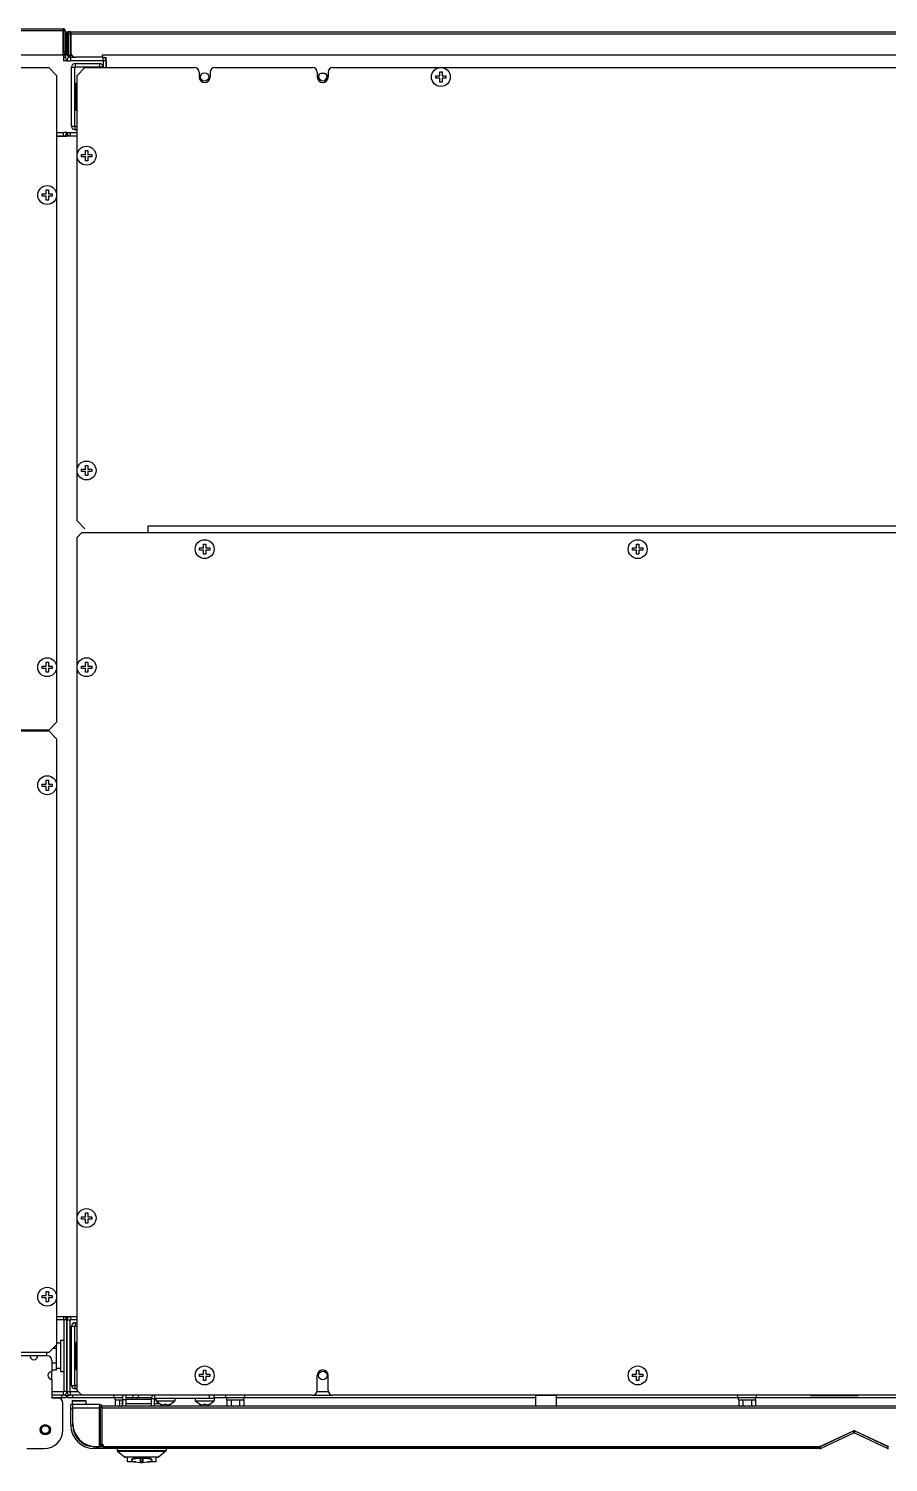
# Model space of a CAD drawing. Header units: millimetres. Extents: x 0 to 301, y -1 to 124.
# Drawn here: x 97.9 to 152.5, y -0.9 to 90.2 of the extents above; entities that cross this region are included whole.
import ezdxf

# ---------------------------------------------------------------- set-up
doc = ezdxf.new("R2010")
doc.units = ezdxf.units.MM
for name, color, linetype in [('2401-00124-M10-30HMC_0', 7, 'Continuous'), ('2401-00299-M6-14HWMC_0', 7, 'Continuous'), ('2401-00300-M6-16HWMC_0', 7, 'Continuous'), ('2401-00460-M6-12PSTTHC_0', 7, 'Continuous'), ('2403-00037_S-M10-1_0', 7, 'Continuous'), ('2404-00011-D10D20-P_0', 7, 'Continuous'), ('2404-00019-D10_0', 7, 'Continuous'), ('4204-00441-MS731-1_0', 7, 'Continuous'), ('4204-01215_0', 7, 'Continuous'), ('4209-00048_0', 7, 'Continuous'), ('4209-00140_0', 7, 'Continuous'), ('4212-06586_0', 7, 'Continuous'), ('4212-06592_0', 7, 'Continuous'), ('4212-06603_1_0', 7, 'Continuous'), ('4212-06603_1_MIR_0', 7, 'Continuous'), ('4212-06613_2_MIR_0', 7, 'Continuous'), ('4212-06613_3_0', 7, 'Continuous'), ('4212-06614_1_0', 7, 'Continuous'), ('4212-06741_0', 7, 'Continuous'), ('4212-14509_0', 7, 'Continuous'), ('4212-14511_0', 7, 'Continuous'), ('4212-14520_0', 7, 'Continuous'), ('4212-14522_6_0', 7, 'Continuous'), ('4212-14525_0', 7, 'Continuous'), ('4212-14541_0', 7, 'Continuous'), ('4212-14542_1_0', 7, 'Continuous'), ('4212-14542_2_0', 7, 'Continuous'), ('4212-14542_5_0', 7, 'Continuous'), ('4212-14545_0', 7, 'Continuous'), ('4212-14557_0', 7, 'Continuous'), ('4212-14565_0', 7, 'Continuous'), ('4212-20359_0', 7, 'Continuous'), ('4212-20364_0', 7, 'Continuous'), ('4403-06266_0', 7, 'Continuous')]:
    doc.layers.add(name, color=color, linetype=linetype)

msp = doc.modelspace()

# ---------------------------------------------------------------- linework, layer by layer
at = {"layer": '2401-00124-M10-30HMC_0', "color": 7, "linetype": 'Continuous'}
for p, q in [((99.63, 6.015), (99.63, 6.531)), ((100.59, 6.4), (100.49, 6.4)), ((98.99, 6.1), (98.99, 5.9)), ((99.63, 6.362), (99.402, 6.362)), ((99.63, 5.269), (99.63, 5.786)), ((99.63, 5.438), (99.34, 5.438)), ((99.63, 4.976), (99.34, 4.976)), ((99.63, 4.976), (99.63, 5.147)), ((100.59, 5.4), (100.49, 5.4))]:
    msp.add_line(p, q, dxfattribs=at)
msp.add_arc((100.259, 5.9), 1.269, 170.92953, 180, dxfattribs=at)
at = {"layer": '2401-00299-M6-14HWMC_0', "color": 7, "linetype": 'Continuous'}
for p, q in [((103.29, 3.255), (103.29, 3.4)), ((103.29, 3.255), (103.84, 3.255)), ((103.353, 3.09), (103.353, 3.255)), ((103.353, 3.09), (103.815, 3.09)), ((103.355, 3.09), (103.355, 2.742)), ((103.355, 2.742), (103.367, 2.727)), ((103.622, 3.09), (103.622, 2.742)), ((104.04, 3.255), (104.49, 3.255)), ((104.428, 3.12), (104.428, 3.255)), ((104.49, 3.255), (104.49, 3.4)), ((104.49, 3.255), (104.84, 3.255)), ((104.778, 3.12), (104.778, 3.255)), ((104.84, 3.255), (104.84, 3.4)), ((110.39, 3.255), (110.39, 3.4)), ((110.39, 3.255), (111.59, 3.255)), ((110.453, 3.09), (110.453, 3.255)), ((110.453, 3.09), (111.527, 3.09)), ((110.455, 3.09), (110.455, 2.742)), ((110.455, 2.742), (110.467, 2.727)), ((110.722, 3.09), (110.722, 2.742)), ((111.258, 3.09), (111.258, 2.742)), ((111.526, 3.09), (111.526, 2.742)), ((111.527, 3.09), (111.527, 3.255)), ((111.59, 3.255), (111.59, 3.4)), ((142.89, 3.255), (142.89, 3.4)), ((142.89, 3.255), (144.09, 3.255)), ((142.953, 3.09), (142.953, 3.255)), ((142.953, 3.09), (144.027, 3.09)), ((142.955, 3.09), (142.955, 2.742)), ((142.955, 2.742), (142.967, 2.727)), ((143.222, 3.09), (143.222, 2.742)), ((143.758, 3.09), (143.758, 2.742)), ((144.026, 3.09), (144.026, 2.742)), ((144.027, 3.09), (144.027, 3.255)), ((144.09, 3.255), (144.09, 3.4))]:
    msp.add_line(p, q, dxfattribs=at)
for points in [[(103.557, 2.7), (103.566, 2.702), (103.581, 2.708), (103.595, 2.716), (103.61, 2.728), (103.622, 2.742)], [(103.622, 2.742), (103.647, 2.728), (103.675, 2.716), (103.704, 2.708), (103.734, 2.703), (103.753, 2.7)], [(110.657, 2.7), (110.666, 2.702), (110.681, 2.708), (110.695, 2.716), (110.71, 2.728), (110.722, 2.742)], [(110.722, 2.742), (110.747, 2.728), (110.775, 2.716), (110.804, 2.708), (110.834, 2.703), (110.853, 2.7)], [(111.127, 2.7), (111.146, 2.702), (111.175, 2.708), (111.205, 2.716), (111.233, 2.728), (111.258, 2.742)], [(111.258, 2.742), (111.27, 2.728), (111.284, 2.716), (111.299, 2.708), (111.313, 2.703), (111.323, 2.7)], [(111.499, 2.716), (111.513, 2.727), (111.526, 2.742)], [(143.157, 2.7), (143.166, 2.702), (143.181, 2.708), (143.195, 2.716), (143.21, 2.728), (143.222, 2.742)], [(143.222, 2.742), (143.247, 2.728), (143.275, 2.716), (143.304, 2.708), (143.334, 2.703), (143.353, 2.7)], [(143.627, 2.7), (143.646, 2.702), (143.675, 2.708), (143.705, 2.716), (143.733, 2.728), (143.758, 2.742)], [(143.758, 2.742), (143.77, 2.728), (143.784, 2.716), (143.799, 2.708), (143.813, 2.703), (143.823, 2.7)], [(143.999, 2.716), (144.013, 2.727), (144.026, 2.742)], [(103.367, 2.727), (103.381, 2.716), (103.396, 2.708), (103.411, 2.702), (103.42, 2.7)], [(110.467, 2.727), (110.481, 2.716), (110.496, 2.708), (110.511, 2.702), (110.52, 2.7)], [(111.46, 2.7), (111.469, 2.702), (111.484, 2.708), (111.499, 2.716)], [(142.967, 2.727), (142.981, 2.716), (142.996, 2.708), (143.011, 2.702), (143.02, 2.7)], [(143.96, 2.7), (143.969, 2.702), (143.984, 2.708), (143.999, 2.716)]]:
    msp.add_lwpolyline(points, dxfattribs=at)
for centre, start, end in [((103.455, 2.812), 214.94801, 247.56165), ((110.555, 2.812), 214.94801, 247.56165), ((111.426, 2.812), 292.43835, 325.05199), ((143.055, 2.812), 214.94801, 247.56165), ((143.926, 2.812), 292.43835, 325.05199)]:
    msp.add_arc(centre, 0.122, start, end, dxfattribs=at)
at = {"layer": '2401-00300-M6-16HWMC_0', "color": 7, "linetype": 'Continuous'}
for p, q in [((104.84, 3.255), (105.655, 3.255)), ((105.79, 3.386), (105.79, 3.4))]:
    msp.add_line(p, q, dxfattribs=at)
at = {"layer": '2401-00460-M6-12PSTTHC_0', "color": 7, "linetype": 'Continuous'}
for p, q in [((123.965, 87.225), (123.965, 87.475)), ((123.965, 87.475), (124.115, 87.475)), ((124.115, 87.475), (124.115, 87.225)), ((116.288, 87.149), (116.271, 87.15)), ((116.29, 87.137), (116.271, 87.135)), ((116.404, 86.941), (116.393, 86.925)), ((116.676, 86.941), (116.687, 86.925)), ((116.79, 87.137), (116.809, 87.135)), ((116.792, 87.149), (116.809, 87.15)), ((123.715, 87.075), (123.715, 87.225)), ((123.715, 87.225), (123.965, 87.225)), ((123.965, 87.075), (123.715, 87.075)), ((123.965, 86.825), (123.965, 87.075)), ((124.115, 86.825), (123.965, 86.825)), ((124.115, 87.225), (124.365, 87.225)), ((124.115, 87.075), (124.115, 86.825)), ((124.365, 87.075), (124.115, 87.075)), ((124.365, 87.225), (124.365, 87.075)), ((101.215, 82.075), (101.215, 82.225)), ((101.215, 82.225), (101.465, 82.225)), ((101.465, 82.075), (101.215, 82.075)), ((101.465, 82.225), (101.465, 82.475)), ((101.465, 82.475), (101.615, 82.475)), ((101.465, 81.825), (101.465, 82.075)), ((101.615, 82.475), (101.615, 82.225)), ((101.615, 82.225), (101.865, 82.225)), ((101.615, 82.075), (101.615, 81.825)), ((101.865, 82.075), (101.615, 82.075)), ((101.865, 82.225), (101.865, 82.075)), ((101.615, 81.825), (101.465, 81.825)), ((98.715, 79.575), (98.715, 79.725)), ((98.715, 79.725), (98.965, 79.725)), ((98.965, 79.575), (98.715, 79.575)), ((98.965, 79.725), (98.965, 79.975)), ((98.965, 79.975), (99.115, 79.975)), ((98.965, 79.325), (98.965, 79.575)), ((99.115, 79.325), (98.965, 79.325)), ((99.115, 79.975), (99.115, 79.725)), ((99.115, 79.725), (99.365, 79.725)), ((99.115, 79.575), (99.115, 79.325)), ((99.365, 79.575), (99.115, 79.575)), ((99.365, 79.725), (99.365, 79.575)), ((101.215, 62.075), (101.215, 62.225)), ((101.215, 62.225), (101.465, 62.225)), ((101.465, 62.075), (101.215, 62.075)), ((101.465, 62.225), (101.465, 62.475)), ((101.465, 62.475), (101.615, 62.475)), ((101.465, 61.825), (101.465, 62.075)), ((101.615, 62.475), (101.615, 62.225)), ((101.615, 62.225), (101.865, 62.225)), ((101.615, 62.075), (101.615, 61.825)), ((101.865, 62.075), (101.615, 62.075)), ((101.865, 62.225), (101.865, 62.075)), ((101.615, 61.825), (101.465, 61.825)), ((108.965, 57.225), (108.965, 57.475)), ((108.965, 57.475), (109.115, 57.475)), ((109.115, 57.475), (109.115, 57.225)), ((136.465, 57.225), (136.465, 57.475)), ((136.465, 57.475), (136.615, 57.475)), ((136.615, 57.475), (136.615, 57.225)), ((108.715, 57.075), (108.715, 57.225)), ((108.715, 57.225), (108.965, 57.225)), ((108.965, 57.075), (108.715, 57.075)), ((108.965, 56.825), (108.965, 57.075)), ((109.115, 56.825), (108.965, 56.825)), ((109.115, 57.225), (109.365, 57.225)), ((109.115, 57.075), (109.115, 56.825)), ((109.365, 57.075), (109.115, 57.075)), ((109.365, 57.225), (109.365, 57.075)), ((136.215, 57.075), (136.215, 57.225)), ((136.215, 57.225), (136.465, 57.225)), ((136.465, 57.075), (136.215, 57.075)), ((136.465, 56.825), (136.465, 57.075)), ((136.615, 56.825), (136.465, 56.825)), ((136.615, 57.225), (136.865, 57.225)), ((136.615, 57.075), (136.615, 56.825)), ((136.865, 57.075), (136.615, 57.075)), ((136.865, 57.225), (136.865, 57.075)), ((98.715, 49.575), (98.715, 49.725)), ((98.715, 49.725), (98.965, 49.725)), ((98.965, 49.575), (98.715, 49.575)), ((98.965, 49.725), (98.965, 49.975)), ((98.965, 49.975), (99.115, 49.975)), ((98.965, 49.325), (98.965, 49.575)), ((99.115, 49.325), (98.965, 49.325)), ((99.115, 49.975), (99.115, 49.725)), ((99.115, 49.725), (99.365, 49.725)), ((99.115, 49.575), (99.115, 49.325)), ((99.365, 49.575), (99.115, 49.575)), ((99.365, 49.725), (99.365, 49.575)), ((101.215, 49.575), (101.215, 49.725)), ((101.215, 49.725), (101.465, 49.725)), ((101.465, 49.575), (101.215, 49.575)), ((101.465, 49.725), (101.465, 49.975)), ((101.465, 49.975), (101.615, 49.975)), ((101.465, 49.325), (101.465, 49.575)), ((101.615, 49.325), (101.465, 49.325)), ((101.615, 49.975), (101.615, 49.725)), ((101.615, 49.725), (101.865, 49.725)), ((101.615, 49.575), (101.615, 49.325)), ((101.865, 49.575), (101.615, 49.575)), ((101.865, 49.725), (101.865, 49.575)), ((98.715, 42.075), (98.715, 42.225)), ((98.715, 42.225), (98.965, 42.225)), ((98.965, 42.075), (98.715, 42.075)), ((98.965, 42.225), (98.965, 42.475)), ((98.965, 42.475), (99.115, 42.475)), ((98.965, 41.825), (98.965, 42.075)), ((99.115, 42.475), (99.115, 42.225)), ((99.115, 42.225), (99.365, 42.225)), ((99.115, 42.075), (99.115, 41.825)), ((99.365, 42.075), (99.115, 42.075)), ((99.365, 42.225), (99.365, 42.075)), ((99.115, 41.825), (98.965, 41.825)), ((101.215, 14.575), (101.215, 14.725)), ((101.215, 14.725), (101.465, 14.725)), ((101.465, 14.575), (101.215, 14.575)), ((101.465, 14.725), (101.465, 14.975)), ((101.465, 14.975), (101.615, 14.975)), ((101.465, 14.325), (101.465, 14.575)), ((101.615, 14.975), (101.615, 14.725)), ((101.615, 14.725), (101.865, 14.725)), ((101.615, 14.575), (101.615, 14.325)), ((101.865, 14.575), (101.615, 14.575)), ((101.865, 14.725), (101.865, 14.575)), ((101.615, 14.325), (101.465, 14.325)), ((98.715, 9.575), (98.715, 9.725)), ((98.715, 9.725), (98.965, 9.725)), ((98.965, 9.575), (98.715, 9.575)), ((98.965, 9.725), (98.965, 9.975)), ((98.965, 9.975), (99.115, 9.975)), ((98.965, 9.325), (98.965, 9.575)), ((99.115, 9.325), (98.965, 9.325)), ((99.115, 9.975), (99.115, 9.725)), ((99.115, 9.725), (99.365, 9.725)), ((99.115, 9.575), (99.115, 9.325)), ((99.365, 9.575), (99.115, 9.575)), ((99.365, 9.725), (99.365, 9.575)), ((108.715, 4.575), (108.715, 4.725)), ((108.715, 4.725), (108.965, 4.725)), ((108.965, 4.575), (108.715, 4.575)), ((108.965, 4.725), (108.965, 4.975)), ((108.965, 4.975), (109.115, 4.975)), ((108.965, 4.325), (108.965, 4.575)), ((109.115, 4.975), (109.115, 4.725)), ((109.115, 4.725), (109.365, 4.725)), ((109.115, 4.575), (109.115, 4.325)), ((109.365, 4.575), (109.115, 4.575)), ((109.365, 4.725), (109.365, 4.575)), ((136.215, 4.725), (136.465, 4.725)), ((136.215, 4.575), (136.215, 4.725)), ((136.465, 4.575), (136.215, 4.575)), ((136.465, 4.975), (136.615, 4.975)), ((136.465, 4.725), (136.465, 4.975)), ((136.465, 4.325), (136.465, 4.575)), ((136.615, 4.975), (136.615, 4.725)), ((136.615, 4.725), (136.865, 4.725)), ((136.865, 4.575), (136.615, 4.575)), ((136.615, 4.575), (136.615, 4.325)), ((136.865, 4.725), (136.865, 4.575)), ((109.115, 4.325), (108.965, 4.325)), ((136.615, 4.325), (136.465, 4.325)), ((105.94, 3.2), (105.94, 3.04)), ((106.003, 2.979), (105.94, 3.04)), ((105.94, 3.04), (107.14, 3.04)), ((106.065, 2.925), (106.003, 2.979)), ((106.099, 2.899), (106.045, 2.942)), ((106.128, 2.878), (106.065, 2.925)), ((106.156, 2.859), (106.099, 2.899)), ((106.189, 2.838), (106.128, 2.878)), ((106.215, 2.824), (106.156, 2.859)), ((106.215, 2.824), (106.189, 2.838)), ((106.217, 2.827), (106.215, 2.828)), ((106.215, 2.824), (106.215, 2.828)), ((106.373, 2.763), (106.39, 2.759)), ((106.388, 2.759), (106.405, 2.756)), ((106.404, 2.756), (106.419, 2.753)), ((106.419, 2.753), (106.435, 2.75)), ((106.434, 2.75), (106.45, 2.748)), ((106.45, 2.748), (106.465, 2.746)), ((106.465, 2.746), (106.465, 2.828)), ((106.615, 2.828), (106.615, 2.746)), ((106.615, 2.746), (106.63, 2.748)), ((106.646, 2.75), (106.63, 2.748)), ((106.645, 2.75), (106.661, 2.753)), ((106.661, 2.753), (106.676, 2.756)), ((106.675, 2.756), (106.692, 2.759)), ((106.69, 2.759), (106.707, 2.763)), ((106.836, 2.813), (106.865, 2.828)), ((106.865, 2.824), (106.924, 2.859)), ((106.865, 2.824), (106.891, 2.838)), ((106.865, 2.828), (106.865, 2.824)), ((106.891, 2.838), (106.952, 2.878)), ((106.924, 2.859), (106.981, 2.899)), ((106.952, 2.878), (107.015, 2.925)), ((106.981, 2.899), (107.035, 2.942)), ((107.015, 2.925), (107.077, 2.979)), ((107.077, 2.979), (107.14, 3.04)), ((107.14, 3.2), (107.14, 3.04)), ((108.44, 3.2), (108.44, 3.04)), ((108.503, 2.979), (108.44, 3.04)), ((108.44, 3.04), (109.64, 3.04)), ((108.565, 2.925), (108.503, 2.979)), ((108.599, 2.899), (108.545, 2.942)), ((108.628, 2.878), (108.565, 2.925)), ((108.656, 2.859), (108.599, 2.899)), ((108.689, 2.838), (108.628, 2.878)), ((108.715, 2.824), (108.656, 2.859)), ((108.715, 2.824), (108.689, 2.838)), ((108.717, 2.827), (108.715, 2.828)), ((108.715, 2.824), (108.715, 2.828)), ((108.873, 2.763), (108.89, 2.759)), ((108.888, 2.759), (108.905, 2.756)), ((108.904, 2.756), (108.919, 2.753)), ((108.919, 2.753), (108.935, 2.75)), ((108.934, 2.75), (108.95, 2.748)), ((108.95, 2.748), (108.965, 2.746)), ((108.965, 2.746), (108.965, 2.828)), ((109.115, 2.828), (109.115, 2.746)), ((109.115, 2.746), (109.13, 2.748)), ((109.146, 2.75), (109.13, 2.748)), ((109.145, 2.75), (109.161, 2.753)), ((109.161, 2.753), (109.176, 2.756)), ((109.175, 2.756), (109.192, 2.759)), ((109.19, 2.759), (109.207, 2.763)), ((109.336, 2.813), (109.365, 2.828)), ((109.365, 2.824), (109.424, 2.859)), ((109.365, 2.824), (109.391, 2.838)), ((109.365, 2.828), (109.365, 2.824)), ((109.391, 2.838), (109.452, 2.878)), ((109.424, 2.859), (109.481, 2.899)), ((109.452, 2.878), (109.515, 2.925)), ((109.481, 2.899), (109.535, 2.942)), ((109.515, 2.925), (109.577, 2.979)), ((109.577, 2.979), (109.64, 3.04)), ((109.64, 3.2), (109.64, 3.04))]:
    msp.add_line(p, q, dxfattribs=at)
for points in [[(116.47, 86.89), (116.429, 86.919), (116.381, 86.963), (116.344, 87.011), (116.316, 87.062), (116.295, 87.117), (116.283, 87.178), (116.28, 87.221)], [(116.362, 87.352), (116.384, 87.364), (116.441, 87.385), (116.495, 87.397), (116.547, 87.4), (116.598, 87.395), (116.649, 87.382), (116.702, 87.361), (116.717, 87.353)], [(116.8, 87.221), (116.797, 87.173), (116.782, 87.108), (116.76, 87.052), (116.73, 87.002), (116.693, 86.957), (116.647, 86.915), (116.61, 86.89)], [(106.045, 2.942), (105.992, 2.989), (105.94, 3.04)], [(106.215, 2.828), (106.244, 2.813), (106.27, 2.801), (106.293, 2.791), (106.315, 2.782), (106.336, 2.775), (106.355, 2.768), (106.375, 2.763)], [(106.358, 2.767), (106.34, 2.773), (106.321, 2.78), (106.3, 2.788), (106.278, 2.797), (106.256, 2.807), (106.24, 2.815)], [(106.465, 2.828), (106.484, 2.826), (106.503, 2.825), (106.522, 2.824), (106.541, 2.824), (106.559, 2.824), (106.578, 2.825), (106.596, 2.826), (106.615, 2.828)], [(106.705, 2.763), (106.722, 2.767), (106.74, 2.773), (106.759, 2.78), (106.78, 2.788), (106.802, 2.797), (106.824, 2.807), (106.84, 2.815)], [(106.836, 2.813), (106.81, 2.801), (106.787, 2.791), (106.765, 2.782), (106.744, 2.775), (106.725, 2.768), (106.707, 2.763)], [(107.035, 2.942), (107.088, 2.989), (107.14, 3.04)], [(108.545, 2.942), (108.492, 2.989), (108.44, 3.04)], [(108.715, 2.828), (108.744, 2.813), (108.77, 2.801), (108.793, 2.791), (108.815, 2.782), (108.836, 2.775), (108.855, 2.768), (108.875, 2.763)], [(108.858, 2.767), (108.84, 2.773), (108.821, 2.78), (108.8, 2.788), (108.778, 2.797), (108.756, 2.807), (108.74, 2.815)], [(108.965, 2.828), (108.984, 2.826), (109.003, 2.825), (109.022, 2.824), (109.041, 2.824), (109.059, 2.824), (109.078, 2.825), (109.096, 2.826), (109.115, 2.828)], [(109.205, 2.763), (109.222, 2.767), (109.24, 2.773), (109.259, 2.78), (109.28, 2.788), (109.302, 2.797), (109.324, 2.807), (109.34, 2.815)], [(109.336, 2.813), (109.31, 2.801), (109.287, 2.791), (109.265, 2.782), (109.244, 2.775), (109.225, 2.768), (109.207, 2.763)], [(109.535, 2.942), (109.588, 2.989), (109.64, 3.04)]]:
    msp.add_lwpolyline(points, dxfattribs=at)
for centre in [(124.04, 87.15), (101.54, 82.15), (99.04, 79.65), (101.54, 62.15), (109.04, 57.15), (136.54, 57.15), (99.04, 49.65), (101.54, 49.65), (99.04, 42.15), (101.54, 14.65), (99.04, 9.65), (109.04, 4.65), (136.54, 4.65)]:
    msp.add_circle(centre, 0.6, dxfattribs=at)
for start, end in [(183.09066, 236.90934), (303.09069, 356.90931)]:
    msp.add_arc((116.54, 87.15), 0.25, start, end, dxfattribs=at)
at = {"layer": '2403-00037_S-M10-1_0', "color": 7, "linetype": 'Continuous'}
for p, q in [((100.79, 86.599), (100.85, 86.599)), ((100.85, 85.033), (100.85, 86.768)), ((100.85, 86.768), (100.94, 86.768)), ((100.79, 85.202), (100.85, 85.202)), ((100.85, 85.033), (100.94, 85.033)), ((100.79, 6.599), (100.85, 6.599)), ((100.85, 5.033), (100.85, 6.767)), ((100.85, 6.767), (100.94, 6.767)), ((100.79, 5.201), (100.85, 5.201)), ((100.85, 5.033), (100.94, 5.033))]:
    msp.add_line(p, q, dxfattribs=at)
at = {"layer": '2404-00011-D10D20-P_0', "color": 7, "linetype": 'Continuous'}
for p, q in [((99.89, 6.9), (99.89, 4.9)), ((99.89, 6.9), (100.09, 6.9)), ((99.89, 4.9), (100.09, 4.9))]:
    msp.add_line(p, q, dxfattribs=at)
at = {"layer": '2404-00019-D10_0', "color": 7, "linetype": 'Continuous'}
for p, q in [((99.63, 6.531), (99.63, 6.59)), ((99.89, 6.71), (99.64, 6.71)), ((99.63, 5.786), (99.63, 6.015)), ((99.63, 5.147), (99.63, 5.269)), ((99.89, 5.09), (99.63, 5.09))]:
    msp.add_line(p, q, dxfattribs=at)
at = {"layer": '4204-00441-MS731-1_0', "color": 7, "linetype": 'Continuous'}
for p, q in [((106.39, 2.7), (106.39, 2.759)), ((103.49, 0), (103.49, -0.126)), ((106.59, 0), (106.59, -0.126)), ((103.49, -0.126), (106.59, -0.126)), ((103.509, -0.165), (103.976, -0.539)), ((103.509, -0.165), (106.571, -0.165)), ((106.104, -0.539), (103.976, -0.539)), ((106.072, -0.55), (104.008, -0.55)), ((104.14, -0.85), (104.14, -0.55)), ((104.672, -0.85), (104.14, -0.85)), ((104.39, -0.696), (104.39, -0.745)), ((104.409, -0.715), (104.39, -0.745)), ((104.965, -0.843), (104.965, -0.647)), ((104.965, -0.647), (105.115, -0.647)), ((105.115, -0.794), (104.965, -0.794)), ((105.115, -0.843), (104.965, -0.843)), ((105.115, -0.647), (105.115, -0.843)), ((105.94, -0.85), (105.433, -0.85)), ((105.69, -0.745), (105.671, -0.715)), ((105.69, -0.696), (105.69, -0.745)), ((105.94, -0.55), (105.94, -0.85)), ((106.571, -0.165), (106.104, -0.539))]:
    msp.add_line(p, q, dxfattribs=at)
for points in [[(105.69, -0.696), (105.674, -0.668), (105.626, -0.641), (105.548, -0.617), (105.445, -0.596), (105.322, -0.581), (105.185, -0.572), (105.04, -0.569), (104.895, -0.572), (104.758, -0.581), (104.635, -0.596), (104.532, -0.617), (104.454, -0.641), (104.406, -0.668), (104.39, -0.696)], [(104.39, -0.745), (104.409, -0.776), (104.464, -0.804), (104.553, -0.83), (104.671, -0.85)], [(105.671, -0.715), (105.616, -0.686), (105.527, -0.66), (105.409, -0.64), (105.27, -0.626), (105.118, -0.618), (104.962, -0.618), (104.81, -0.626), (104.671, -0.64), (104.553, -0.66), (104.464, -0.686), (104.409, -0.715)], [(104.671, -0.85), (104.81, -0.864), (104.962, -0.872), (105.118, -0.872), (105.27, -0.864)], [(105.27, -0.864), (105.409, -0.85), (105.527, -0.83), (105.616, -0.804), (105.671, -0.776), (105.69, -0.745)]]:
    msp.add_lwpolyline(points, dxfattribs=at)
for centre, start, end in [((103.54, -0.126), 180, 231.34019), ((103.99, -0.5), 195.27416, 270), ((104.008, -0.5), 231.34019, 270), ((106.072, -0.5), 270, 308.65981), ((106.09, -0.5), 270, 344.72584), ((106.54, -0.126), 308.65981, 0)]:
    msp.add_arc(centre, 0.05, start, end, dxfattribs=at)
at = {"layer": '4204-01215_0', "color": 7, "linetype": 'Continuous'}
msp.add_line((150.231, 1.12), (150.349, 1.12), dxfattribs=at)
at = {"layer": '4209-00048_0', "color": 7, "linetype": 'Continuous'}
for p, q in [((100.62, 3.04), (100.62, 2.81)), ((100.62, 3.04), (101.5, 3.04)), ((101.5, 2.81), (100.62, 2.81)), ((100.63, 3.05), (101.49, 3.05)), ((101.5, 3.04), (101.5, 2.81))]:
    msp.add_line(p, q, dxfattribs=at)
for centre, start, end in [((100.63, 3.04), 90, 180), ((100.63, 2.81), 180, 270), ((101.49, 3.04), 0, 90), ((101.49, 2.81), 270, 0)]:
    msp.add_arc(centre, 0.01, start, end, dxfattribs=at)
at = {"layer": '4209-00140_0', "color": 7, "linetype": 'Continuous'}
for p, q in [((130.08, 3.39), (131.38, 3.39)), ((130.08, 2.71), (130.08, 3.39)), ((131.38, 2.71), (131.38, 3.39)), ((130.08, 2.71), (131.38, 2.71))]:
    msp.add_line(p, q, dxfattribs=at)
for centre, start, end in [((130.09, 3.39), 90, 180), ((131.37, 3.39), 0, 90), ((130.09, 2.71), 180, 270), ((131.37, 2.71), 270, 0)]:
    msp.add_arc(centre, 0.01, start, end, dxfattribs=at)
at = {"layer": '4212-06586_0', "color": 7, "linetype": 'Continuous'}
for p, q in [((99.64, 83.4), (100.29, 83.4)), ((100.94, 83.4), (100.29, 83.4)), ((98.01, 45.6), (98.01, 45.65)), ((99.64, 8.4), (100.29, 8.4)), ((100.29, 8.4), (100.94, 8.4))]:
    msp.add_line(p, q, dxfattribs=at)
at = {"layer": '4212-06592_0', "color": 7, "linetype": 'Continuous'}
for p, q in [((100.07, 88.601), (100.07, 88.2)), ((100.51, 88.4), (100.51, 88.2)), ((100.51, 88.4), (100.84, 88.4)), ((102.54, 88.4), (102.57, 88.4)), ((102.57, 88.4), (102.57, 88.2)), ((100.29, 88.18), (100.09, 88.18)), ((100.29, 88.18), (100.49, 88.18)), ((100.51, 88.2), (102.57, 88.2)), ((102.59, 88.18), (102.59, 87.75)), ((102.79, 88.18), (102.59, 88.18)), ((102.79, 88.18), (102.79, 87.75)), ((100.07, 83.6), (99.64, 83.6)), ((100.07, 83.4), (99.64, 83.4)), ((100.07, 83.4), (100.07, 83.6)), ((100.29, 83.62), (100.09, 83.62)), ((100.29, 83.62), (100.49, 83.62)), ((100.51, 83.4), (100.51, 83.6)), ((100.94, 83.6), (100.51, 83.6)), ((100.94, 83.4), (100.51, 83.4)), ((99.64, 8.4), (100.07, 8.4)), ((99.64, 8.2), (100.07, 8.2)), ((100.07, 8.4), (100.07, 8.2)), ((100.51, 8.4), (100.51, 8.2)), ((100.51, 8.4), (100.94, 8.4)), ((100.51, 8.2), (100.94, 8.2)), ((100.09, 8.18), (100.09, 3.62)), ((100.29, 8.18), (100.09, 8.18)), ((100.29, 8.18), (100.29, 3.62)), ((100.29, 3.62), (100.29, 8.18)), ((100.29, 8.18), (100.49, 8.18)), ((100.49, 3.62), (100.49, 8.18)), ((100.07, 3.6), (99.34, 3.6)), ((100.07, 3.4), (99.34, 3.4)), ((100.07, 3.4), (100.07, 3.6)), ((100.29, 3.62), (100.09, 3.62)), ((100.29, 3.62), (100.49, 3.62)), ((100.51, 3.4), (100.51, 3.6)), ((101.04, 3.6), (100.51, 3.6)), ((101.24, 3.4), (100.51, 3.4))]:
    msp.add_line(p, q, dxfattribs=at)
for centre, radius, start, end in [((100.07, 88.18), 0.22, 0, 90), ((100.51, 88.18), 0.22, 90, 180), ((102.57, 88.18), 0.22, 0, 90), ((100.07, 88.18), 0.02, 0, 90), ((100.51, 88.18), 0.02, 90, 180), ((102.57, 88.18), 0.02, 0, 90), ((100.07, 83.62), 0.22, 270, 0), ((100.07, 83.62), 0.02, 270, 0), ((100.51, 83.62), 0.22, 180, 270), ((100.51, 83.62), 0.02, 180, 270), ((100.07, 8.18), 0.22, 0, 90), ((100.07, 8.18), 0.02, 0, 90), ((100.51, 8.18), 0.22, 90, 180), ((100.51, 8.18), 0.02, 90, 180), ((100.07, 3.62), 0.22, 270, 0), ((100.07, 3.62), 0.02, 270, 0), ((100.51, 3.62), 0.22, 180, 270), ((100.51, 3.62), 0.02, 180, 270)]:
    msp.add_arc(centre, radius, start, end, dxfattribs=at)
at = {"layer": '4212-06603_1_0', "color": 7, "linetype": 'Continuous'}
for p, q in [((100.29, 83.62), (100.29, 83.4)), ((100.29, 8.18), (100.29, 8.4))]:
    msp.add_line(p, q, dxfattribs=at)
at = {"layer": '4212-06603_1_MIR_0', "color": 7, "linetype": 'Continuous'}
for p, q in [((100.29, 83.62), (100.29, 83.4)), ((100.29, 8.18), (100.29, 8.4))]:
    msp.add_line(p, q, dxfattribs=at)
at = {"layer": '4212-06613_2_MIR_0', "color": 7, "linetype": 'Continuous'}
for p, q in [((98.44, 5.9), (97.94, 5.9)), ((99.34, 4.4), (99.34, 4.9))]:
    msp.add_line(p, q, dxfattribs=at)
at = {"layer": '4212-06613_3_0', "color": 7, "linetype": 'Continuous'}
for radius in [0.3, 0.25]:
    msp.add_circle((98.92, 1.2), radius, dxfattribs=at)
at = {"layer": '4212-06614_1_0', "color": 7, "linetype": 'Continuous'}
for p, q in [((97.94, 5.9), (96.44, 5.9)), ((99.04, 5.9), (98.44, 5.9)), ((99.34, 5.6), (99.34, 4.9)), ((99.34, 4.4), (99.34, 3.2)), ((99.74, 3.2), (99.34, 3.2)), ((100.04, 1.2), (100.04, 2.9)), ((97.74, 0), (98.84, 0))]:
    msp.add_line(p, q, dxfattribs=at)
msp.add_circle((98.92, 1.2), 0.325, dxfattribs=at)
for centre, radius, start, end in [((98.19, 5.9), 0.25, 180, 0), ((99.04, 5.6), 0.3, 0, 90), ((99.34, 4.65), 0.25, 90, 270), ((99.74, 2.9), 0.3, 0, 90), ((98.84, 1.2), 1.2, 270, 0)]:
    msp.add_arc(centre, radius, start, end, dxfattribs=at)
at = {"layer": '4212-06741_0', "color": 7, "linetype": 'Continuous'}
for p, q in [((103.84, 2.7), (103.84, 3.4)), ((104.04, 3.1), (103.84, 3.1)), ((104.04, 3.4), (104.04, 2.7)), ((105.64, 3.18), (105.64, 2.7)), ((105.64, 3.18), (105.84, 3.18)), ((105.84, 3.18), (105.84, 2.7)), ((105.86, 3.4), (105.86, 3.2)), ((105.86, 3.2), (109.64, 3.2)), ((109.34, 3.2), (109.34, 3.4)), ((109.64, 3.2), (109.64, 3.4))]:
    msp.add_line(p, q, dxfattribs=at)
for radius in [0.22, 0.02]:
    msp.add_arc((105.86, 3.18), radius, 90, 180, dxfattribs=at)
at = {"layer": '4212-14509_0', "color": 7, "linetype": 'Continuous'}
for p, q in [((102.79, 87.75), (102.79, 88.4)), ((115.89, 3.4), (117.19, 3.4)), ((116.179, 3.62), (116.901, 3.62))]:
    msp.add_line(p, q, dxfattribs=at)
for centre in [(109.04, 87.15), (116.54, 87.15), (116.54, 4.65)]:
    msp.add_circle(centre, 0.27, dxfattribs=at)
at = {"layer": '4212-14511_0', "color": 7, "linetype": 'Continuous'}
for p, q in [((101.44, 87.75), (100.94, 87.25)), ((101.44, 87.75), (108.39, 87.75)), ((108.69, 87.45), (108.69, 87.15)), ((109.39, 87.45), (109.39, 87.15)), ((109.69, 87.75), (115.89, 87.75)), ((116.19, 87.45), (116.19, 87.15)), ((116.89, 87.45), (116.89, 87.15)), ((117.19, 87.75), (190.89, 87.75)), ((100.94, 58.95), (100.94, 87.25)), ((100.94, 58.95), (101.44, 58.45)), ((105.44, 58.62), (105.44, 58.45)), ((195.14, 58.62), (105.44, 58.62))]:
    msp.add_line(p, q, dxfattribs=at)
for centre, radius, start, end in [((108.39, 87.45), 0.3, 0, 90), ((109.69, 87.45), 0.3, 90, 180), ((115.89, 87.45), 0.3, 0, 90), ((117.19, 87.45), 0.3, 90, 180), ((109.04, 87.15), 0.35, 180, 0), ((116.54, 87.15), 0.35, 180, 0)]:
    msp.add_arc(centre, radius, start, end, dxfattribs=at)
at = {"layer": '4212-14520_0', "color": 7, "linetype": 'Continuous'}
for p, q in [((100.07, 90.02), (100.05, 90.02)), ((100.07, 89.88), (100.05, 89.88)), ((100.24, 90.02), (100.19, 90.02)), ((100.24, 89.88), (100.19, 89.88)), ((100.24, 88.54), (100.24, 90.02)), ((100.34, 88.54), (100.34, 90.02)), ((100.53, 90.02), (100.34, 90.02)), ((100.39, 89.88), (100.34, 89.88)), ((100.54, 89.88), (100.51, 89.88)), ((100.208, 88.54), (0.57, 88.54)), ((100.24, 88.54), (100.193, 88.54)), ((100.34, 88.54), (100.387, 88.54))]:
    msp.add_line(p, q, dxfattribs=at)
for centre, radius, start, end in [((100.1, 88.54), 0.14, 270, 0), ((100.64, 88.7), 0.3, 180, 213.33394), ((100.48, 88.54), 0.14, 180, 229.99439)]:
    msp.add_arc(centre, radius, start, end, dxfattribs=at)
at = {"layer": '4212-14522_6_0', "color": 7, "linetype": 'Continuous'}
for p, q in [((103.815, 2.7), (103.815, 3.12)), ((103.84, 3.12), (103.815, 3.12)), ((103.84, 2.85), (103.815, 2.85)), ((105.64, 3.12), (104.04, 3.12)), ((105.64, 2.85), (104.04, 2.85)), ((105.94, 3.12), (105.84, 3.12)), ((106.171, 2.85), (105.84, 2.85)), ((106.315, 2.7), (106.315, 2.782))]:
    msp.add_line(p, q, dxfattribs=at)
at = {"layer": '4212-14525_0', "color": 7, "linetype": 'Continuous'}
for p, q in [((0.53, 90.22), (100.05, 90.22)), ((100.04, 90.22), (100.04, 88.9)), ((100.05, 90.22), (100.05, 90.1)), ((100.04, 90.08), (0.54, 90.08)), ((100.05, 90.1), (100.04, 90.1)), ((100.04, 90.08), (100.05, 90.08)), ((100.05, 88.72), (100.05, 90.09)), ((100.07, 90.08), (100.07, 88.74)), ((100.19, 90.08), (100.07, 90.08)), ((100.19, 90.08), (100.19, 88.6)), ((100.39, 88.4), (100.39, 89.88)), ((100.39, 89.88), (100.51, 89.88)), ((100.51, 88.54), (100.51, 89.88)), ((100.53, 90.02), (100.53, 89.9)), ((100.53, 90.02), (200.05, 90.02)), ((100.53, 89.9), (100.54, 89.9)), ((100.54, 90.02), (100.54, 88.7)), ((200.04, 89.88), (100.54, 89.88)), ((100.05, 88.6), (100.05, 88.72)), ((100.19, 88.74), (100.07, 88.74)), ((100.07, 88.6), (100.19, 88.6)), ((100.39, 88.54), (100.51, 88.54)), ((100.51, 88.4), (100.39, 88.4)), ((100.53, 88.4), (100.53, 88.52)), ((100.6, 88.52), (100.53, 88.52)), ((100.54, 88.52), (100.54, 88.7)), ((100.54, 88.54), (100.587, 88.54)), ((102.54, 88.4), (100.84, 88.4)), ((102.54, 88.54), (102.54, 88.4)), ((198.04, 88.54), (102.54, 88.54))]:
    msp.add_line(p, q, dxfattribs=at)
for centre, radius, start, end in [((100.05, 90.08), 0.14, 0, 90), ((100.05, 90.08), 0.02, 0, 90), ((100.53, 89.88), 0.14, 90, 180), ((100.53, 89.88), 0.02, 90, 180), ((100.05, 88.74), 0.14, 270, 0), ((100.05, 88.74), 0.02, 270, 0), ((100.53, 88.54), 0.14, 180, 261), ((100.53, 88.54), 0.02, 180, 270), ((100.84, 88.7), 0.3, 180, 270)]:
    msp.add_arc(centre, radius, start, end, dxfattribs=at)
at = {"layer": '4212-14541_0', "color": 7, "linetype": 'Continuous'}
for p, q in [((99.34, 3.25), (100.24, 3.25)), ((99.94, 3.4), (99.94, 3.25)), ((100.076, 3.4), (100.24, 3.4)), ((100.24, 3.4), (100.24, 3.25)), ((100.34, 3.4), (100.34, 3.25)), ((100.34, 3.4), (100.504, 3.4)), ((100.34, 3.25), (103.353, 3.25)), ((100.64, 3.4), (100.64, 3.25)), ((109.64, 3.25), (110.453, 3.25)), ((111.527, 3.25), (130.08, 3.25)), ((131.38, 3.25), (142.953, 3.25)), ((144.027, 3.25), (168.08, 3.25))]:
    msp.add_line(p, q, dxfattribs=at)
at = {"layer": '4212-14542_1_0', "color": 7, "linetype": 'Continuous'}
for p, q in [((100.54, 1.5), (100.54, 2.8)), ((100.66, 2.8), (100.54, 2.8)), ((100.66, 2.5), (100.54, 2.5)), ((100.66, 1.5), (100.66, 2.539)), ((100.54, 1.5), (100.66, 1.5)), ((150.231, 1.107), (148.123, 0.122)), ((150.282, 0.998), (148.174, 0.013)), ((150.282, 0.998), (150.231, 1.107)), ((150.298, 0.998), (150.349, 1.107)), ((152.406, 0.013), (150.298, 0.998)), ((152.457, 0.122), (150.349, 1.107)), ((102.04, 0), (102.04, 0.12)), ((148.115, 0.12), (102.04, 0.12)), ((148.115, 0), (102.04, 0)), ((148.115, 0), (148.115, 0.12)), ((148.174, 0.013), (148.123, 0.122)), ((152.406, 0.013), (152.457, 0.122))]:
    msp.add_line(p, q, dxfattribs=at)
for centre, radius, start, end in [((102.04, 1.5), 1.5, 180, 270), ((102.04, 1.5), 1.38, 180, 270), ((150.29, 0.98), 0.14, 64.94818, 115.05182), ((150.29, 0.98), 0.02, 64.94818, 115.05182), ((148.115, 0.14), 0.02, 270, 295.05182), ((148.115, 0.14), 0.14, 270, 295.05182), ((152.465, 0.14), 0.14, 244.94818, 270)]:
    msp.add_arc(centre, radius, start, end, dxfattribs=at)
at = {"layer": '4212-14542_2_0', "color": 7, "linetype": 'Continuous'}
for p, q in [((102.54, 2.638), (102.54, 2.7)), ((196.31, 2.7), (102.54, 2.7)), ((102.54, 0.2), (102.54, 2.587)), ((196.395, 2.56), (102.54, 2.56)), ((148.106, 0.128), (150.256, 1.134)), ((150.324, 1.134), (152.474, 0.128)), ((102.62, 0.12), (148.072, 0.12))]:
    msp.add_line(p, q, dxfattribs=at)
for centre, start, end in [((150.29, 1.062), 64.91186, 115.08814), ((102.62, 0.2), 180, 270), ((148.072, 0.2), 270, 295.08814)]:
    msp.add_arc(centre, 0.08, start, end, dxfattribs=at)
at = {"layer": '4212-14542_5_0', "color": 7, "linetype": 'Continuous'}
for p, q in [((100.66, 1.62), (100.66, 2.8)), ((102.37, 2.8), (100.66, 2.8)), ((102.37, 2.8), (102.37, 2.68)), ((102.37, 2.56), (100.66, 2.56)), ((102.37, 0.12), (102.37, 2.668)), ((102.42, 0.29), (102.42, 2.63)), ((102.54, 2.63), (102.42, 2.63)), ((102.54, 0.29), (102.54, 2.63)), ((102.16, 0.12), (102.37, 0.12)), ((102.54, 0.29), (102.42, 0.29)), ((102.59, 0.24), (102.59, 0.12))]:
    msp.add_line(p, q, dxfattribs=at)
for centre, radius, start, end in [((102.37, 2.63), 0.17, 0, 90), ((102.37, 2.63), 0.05, 0, 90), ((102.16, 1.62), 1.5, 180, 270), ((102.59, 0.29), 0.17, 180, 270), ((102.59, 0.29), 0.05, 180, 270)]:
    msp.add_arc(centre, radius, start, end, dxfattribs=at)
at = {"layer": '4212-14545_0', "color": 7, "linetype": 'Continuous'}
for p, q in [((101.24, 58.2), (100.94, 57.9)), ((100.94, 3.7), (100.94, 57.9)), ((101.24, 58.2), (199.34, 58.2)), ((116.19, 3.7), (116.19, 4.65)), ((116.89, 3.7), (116.89, 4.65)), ((100.94, 3.7), (101.24, 3.4)), ((115.89, 3.4), (101.24, 3.4)), ((183.39, 3.4), (117.19, 3.4))]:
    msp.add_line(p, q, dxfattribs=at)
for centre, radius, start, end in [((116.54, 4.65), 0.35, 0, 180), ((115.89, 3.7), 0.3, 270, 0), ((117.19, 3.7), 0.3, 180, 270)]:
    msp.add_arc(centre, radius, start, end, dxfattribs=at)
at = {"layer": '4212-14557_0', "color": 7, "linetype": 'Continuous'}
for p, q in [((1.44, 45.6), (99.14, 45.6)), ((99.64, 45.1), (99.14, 45.6)), ((99.64, 45.1), (99.64, 6.6)), ((99.14, 6.1), (99.64, 6.6)), ((99.14, 6.1), (92.54, 6.1))]:
    msp.add_line(p, q, dxfattribs=at)
at = {"layer": '4212-14565_0', "color": 7, "linetype": 'Continuous'}
for p, q in [((92.19, 87.75), (99.14, 87.75)), ((99.64, 87.25), (99.14, 87.75)), ((99.64, 87.25), (99.64, 46.15)), ((99.14, 45.65), (1.44, 45.65)), ((99.14, 45.65), (99.64, 46.15))]:
    msp.add_line(p, q, dxfattribs=at)
at = {"layer": '4212-20359_0', "color": 7, "linetype": 'Continuous'}
msp.add_line((105.44, 58.45), (105.44, 58.2), dxfattribs=at)
at = {"layer": '4212-20364_0', "color": 7, "linetype": 'Continuous'}
for p, q in [((100.59, 84.02), (100.59, 87.78)), ((100.59, 87.78), (100.79, 87.78)), ((100.79, 84.02), (100.79, 87.78)), ((100.81, 88), (100.81, 87.8)), ((100.81, 88), (102.37, 88)), ((100.81, 87.8), (102.37, 87.8)), ((102.37, 88), (102.37, 87.8)), ((102.39, 87.78), (102.39, 87.75)), ((102.59, 87.78), (102.39, 87.78)), ((100.59, 84.02), (100.79, 84.02)), ((100.81, 83.8), (100.81, 84)), ((100.94, 84), (100.81, 84)), ((100.94, 83.8), (100.81, 83.8)), ((100.59, 4.02), (100.59, 7.78)), ((100.59, 7.78), (100.79, 7.78)), ((100.79, 4.02), (100.79, 7.78)), ((100.81, 8), (100.81, 7.8)), ((100.81, 8), (100.94, 8)), ((100.81, 7.8), (100.94, 7.8)), ((100.59, 4.02), (100.79, 4.02)), ((100.81, 3.8), (100.81, 4)), ((100.94, 4), (100.81, 4)), ((100.94, 3.8), (100.81, 3.8))]:
    msp.add_line(p, q, dxfattribs=at)
for centre, radius, start, end in [((100.81, 87.78), 0.22, 90, 180), ((100.81, 87.78), 0.02, 90, 180), ((102.37, 87.78), 0.22, 0, 90), ((102.37, 87.78), 0.02, 0, 90), ((100.81, 84.02), 0.22, 180, 270), ((100.81, 84.02), 0.02, 180, 270), ((100.81, 7.78), 0.22, 90, 180), ((100.81, 7.78), 0.02, 90, 180), ((100.81, 4.02), 0.22, 180, 270), ((100.81, 4.02), 0.02, 180, 270)]:
    msp.add_arc(centre, radius, start, end, dxfattribs=at)
at = {"layer": '4403-06266_0', "color": 7, "linetype": 'Continuous'}
for p, q in [((147.54, 3.35), (147.54, 3.4)), ((150.54, 3.35), (147.54, 3.35)), ((147.576, 3.35), (147.576, 3.4)), ((148.806, 3.35), (148.806, 3.4)), ((149.274, 3.35), (149.274, 3.4)), ((150.504, 3.35), (150.504, 3.4)), ((150.54, 3.35), (150.54, 3.4))]:
    msp.add_line(p, q, dxfattribs=at)

doc.saveas('drawing.dxf')
